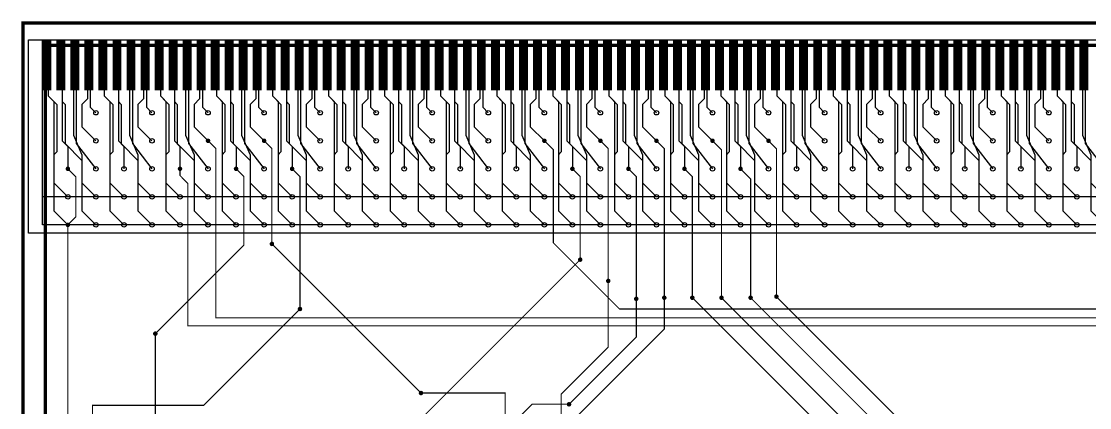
# Model space of a CAD drawing. Extents: x -2.4 to 12.1, y 2.4 to 12.5.
# Drawn here: x -2.38 to 7.15, y 9.01 to 12.46 of the extents above; entities that cross this region are included whole.
import ezdxf

# ---------------------------------------------------------------- set-up
doc = ezdxf.new("R2010")
doc.units = 0
for name, color, linetype in [('COMP', 1, 'CONTINUOUS'), ('DEVICE', 5, 'CONTINUOUS'), ('PIN', 4, 'CONTINUOUS'), ('SLKSCR', 6, 'CONTINUOUS'), ('SOLDER', 2, 'CONTINUOUS')]:
    doc.layers.add(name, color=color, linetype=linetype)

msp = doc.modelspace()

# ---------------------------------------------------------------- linework, layer by layer
at = {"layer": 'COMP'}
for points, const_width in [([(-2.147, 12.29), (-2.147, 11.84)], 0.08), ([(-2.022, 12.29), (-2.022, 11.84)], 0.08), ([(-1.897, 12.29), (-1.897, 11.84)], 0.08), ([(-1.772, 12.29), (-1.772, 11.84)], 0.08), ([(-1.647, 12.29), (-1.647, 11.84)], 0.08), ([(-1.522, 12.29), (-1.522, 11.84)], 0.08), ([(-1.397, 12.29), (-1.397, 11.84)], 0.08), ([(-1.272, 12.29), (-1.272, 11.84)], 0.08), ([(-1.147, 12.29), (-1.147, 11.84)], 0.08), ([(-1.022, 12.29), (-1.022, 11.84)], 0.08), ([(-0.897, 12.29), (-0.897, 11.84)], 0.08), ([(-0.772, 12.29), (-0.772, 11.84)], 0.08), ([(-0.647, 12.29), (-0.647, 11.84)], 0.08), ([(-0.522, 12.29), (-0.522, 11.84)], 0.08), ([(-0.397, 12.29), (-0.397, 11.84)], 0.08), ([(-0.272, 12.29), (-0.272, 11.84)], 0.08), ([(-0.147, 12.29), (-0.147, 11.84)], 0.08), ([(-0.022, 12.29), (-0.022, 11.84)], 0.08), ([(0.103, 12.29), (0.103, 11.84)], 0.08), ([(0.228, 12.29), (0.228, 11.84)], 0.08), ([(0.353, 12.29), (0.353, 11.84)], 0.08), ([(0.478, 12.29), (0.478, 11.84)], 0.08), ([(0.603, 12.29), (0.603, 11.84)], 0.08), ([(0.728, 12.29), (0.728, 11.84)], 0.08), ([(0.853, 12.29), (0.853, 11.84)], 0.08), ([(0.978, 12.29), (0.978, 11.84)], 0.08), ([(1.103, 12.29), (1.103, 11.84)], 0.08), ([(1.228, 12.29), (1.228, 11.84)], 0.08), ([(1.353, 12.29), (1.353, 11.84)], 0.08), ([(1.478, 12.29), (1.478, 11.84)], 0.08), ([(1.603, 12.29), (1.603, 11.84)], 0.08), ([(1.728, 12.29), (1.728, 11.84)], 0.08), ([(1.853, 12.29), (1.853, 11.84)], 0.08), ([(1.978, 12.29), (1.978, 11.84)], 0.08), ([(2.103, 12.29), (2.103, 11.84)], 0.08), ([(2.228, 12.29), (2.228, 11.84)], 0.08), ([(2.353, 12.29), (2.353, 11.84)], 0.08), ([(2.478, 12.29), (2.478, 11.84)], 0.08), ([(2.603, 12.29), (2.603, 11.84)], 0.08), ([(2.728, 12.29), (2.728, 11.84)], 0.08), ([(2.853, 12.29), (2.853, 11.84)], 0.08), ([(2.978, 12.29), (2.978, 11.84)], 0.08), ([(3.103, 12.29), (3.103, 11.84)], 0.08), ([(3.228, 12.29), (3.228, 11.84)], 0.08), ([(3.353, 12.29), (3.353, 11.84)], 0.08), ([(3.478, 12.29), (3.478, 11.84)], 0.08), ([(3.603, 12.29), (3.603, 11.84)], 0.08), ([(3.728, 12.29), (3.728, 11.84)], 0.08), ([(3.853, 12.29), (3.853, 11.84)], 0.08), ([(3.978, 12.29), (3.978, 11.84)], 0.08), ([(4.103, 12.29), (4.103, 11.84)], 0.08), ([(4.228, 12.29), (4.228, 11.84)], 0.08), ([(4.353, 12.29), (4.353, 11.84)], 0.08), ([(4.478, 12.29), (4.478, 11.84)], 0.08), ([(4.603, 12.29), (4.603, 11.84)], 0.08), ([(4.728, 12.29), (4.728, 11.84)], 0.08), ([(4.853, 12.29), (4.853, 11.84)], 0.08), ([(4.978, 12.29), (4.978, 11.84)], 0.08), ([(5.103, 12.29), (5.103, 11.84)], 0.08), ([(5.228, 12.29), (5.228, 11.84)], 0.08), ([(5.353, 12.29), (5.353, 11.84)], 0.08), ([(5.478, 12.29), (5.478, 11.84)], 0.08), ([(5.603, 12.29), (5.603, 11.84)], 0.08), ([(5.728, 12.29), (5.728, 11.84)], 0.08), ([(5.853, 12.29), (5.853, 11.84)], 0.08), ([(5.978, 12.29), (5.978, 11.84)], 0.08), ([(6.103, 12.29), (6.103, 11.84)], 0.08), ([(6.228, 12.29), (6.228, 11.84)], 0.08), ([(6.353, 12.29), (6.353, 11.84)], 0.08), ([(6.478, 12.29), (6.478, 11.84)], 0.08), ([(6.603, 12.29), (6.603, 11.84)], 0.08), ([(6.728, 12.29), (6.728, 11.84)], 0.08), ([(6.853, 12.29), (6.853, 11.84)], 0.08), ([(6.978, 12.29), (6.978, 11.84)], 0.08), ([(7.103, 12.29), (7.103, 11.84)], 0.08), ([(-0.46, 11.14), (-0.39, 11.07), (-0.39, 10.46), (-1.18, 9.67)], 0.01), ([(-0.14, 10.47), (1.19, 9.14)], 0.01), ([(2.61, 10.33), (0.98, 8.7), (0.98, 8.3)], 0.01), ([(2.86, 10.14), (2.86, 9.55), (2.44, 9.13), (2.44, 7.58)], 0.01), ([(3.11, 9.98), (3.11, 9.64), (2.51, 9.04)], 0.01), ([(3.36, 9.99), (3.36, 9.71), (2.59, 8.94), (2.586, 8.94), (2.58, 8.94)], 0.01), ([(3.61, 9.99), (5.94, 7.66)], 0.01), ([(3.87, 9.99), (6.19, 7.67), (6.43, 7.67)], 0.01), ([(4.13, 9.99), (6.33, 7.79), (6.67, 7.79)], 0.01), ([(4.36, 10), (6.43, 7.93), (6.78, 7.93), (6.95, 7.76)], 0.01), ([(0.11, 9.89), (-0.75, 9.03), (-1.74, 9.03), (-1.74, 8.23), (-1.7, 8.19)], 0.01)]:
    msp.add_lwpolyline(points, dxfattribs=dict(at, const_width=const_width))
msp.add_lwpolyline([(-2.185, 10.89), (-2.185, 12.29), (11.79, 12.29), (11.79, 10.89), (-2.185, 10.89)], close=True, dxfattribs=at)
for points in [[(-2.135, 11.84), (-2.135, 11.79), (-2.06, 11.715), (-2.06, 11.29), (-2.085, 11.265), (-2.085, 11.015), (-1.96, 10.89)], [(-2.01, 11.84), (-2.01, 11.74), (-1.985, 11.715), (-1.985, 11.365), (-1.835, 11.215), (-1.835, 11.015), (-1.71, 10.89)], [(-1.885, 11.84), (-1.885, 11.365), (-1.71, 11.14)], [(-1.76, 11.84), (-1.76, 11.69), (-1.71, 11.64)], [(-1.635, 11.84), (-1.635, 11.79), (-1.56, 11.715), (-1.56, 11.29), (-1.585, 11.265), (-1.585, 11.015), (-1.46, 10.89)], [(-1.51, 11.84), (-1.51, 11.74), (-1.485, 11.715), (-1.485, 11.365), (-1.335, 11.215), (-1.335, 11.015), (-1.21, 10.89)], [(-1.385, 11.84), (-1.385, 11.365), (-1.21, 11.14)], [(-1.26, 11.84), (-1.26, 11.69), (-1.21, 11.64)], [(-1.135, 11.84), (-1.135, 11.79), (-1.06, 11.715), (-1.06, 11.29), (-1.085, 11.265), (-1.085, 11.015), (-0.96, 10.89)], [(-1.01, 11.84), (-1.01, 11.74), (-0.985, 11.715), (-0.985, 11.365), (-0.835, 11.215), (-0.835, 11.015), (-0.71, 10.89)], [(-0.885, 11.84), (-0.885, 11.365), (-0.71, 11.14)], [(-0.76, 11.84), (-0.76, 11.69), (-0.71, 11.64)], [(-0.635, 11.84), (-0.635, 11.79), (-0.56, 11.715), (-0.56, 11.29), (-0.585, 11.265), (-0.585, 11.015), (-0.46, 10.89)], [(-0.51, 11.84), (-0.51, 11.74), (-0.485, 11.715), (-0.485, 11.365), (-0.335, 11.215), (-0.335, 11.015), (-0.21, 10.89)], [(-0.385, 11.84), (-0.385, 11.365), (-0.21, 11.14)], [(-0.26, 11.84), (-0.26, 11.69), (-0.21, 11.64)], [(-0.135, 11.84), (-0.135, 11.79), (-0.06, 11.715), (-0.06, 11.29), (-0.085, 11.265), (-0.085, 11.015), (0.04, 10.89)], [(-0.01, 11.84), (-0.01, 11.74), (0.015, 11.715), (0.015, 11.365), (0.165, 11.215), (0.165, 11.015), (0.29, 10.89)], [(0.115, 11.84), (0.115, 11.365), (0.29, 11.14)], [(0.24, 11.84), (0.24, 11.69), (0.29, 11.64)], [(0.365, 11.84), (0.365, 11.79), (0.44, 11.715), (0.44, 11.29), (0.415, 11.265), (0.415, 11.015), (0.54, 10.89)], [(0.49, 11.84), (0.49, 11.74), (0.515, 11.715), (0.515, 11.365), (0.665, 11.215), (0.665, 11.015), (0.79, 10.89)], [(0.615, 11.84), (0.615, 11.365), (0.79, 11.14)], [(0.74, 11.84), (0.74, 11.69), (0.79, 11.64)], [(0.865, 11.84), (0.865, 11.79), (0.94, 11.715), (0.94, 11.29), (0.915, 11.265), (0.915, 11.015), (1.04, 10.89)], [(0.99, 11.84), (0.99, 11.74), (1.015, 11.715), (1.015, 11.365), (1.165, 11.215), (1.165, 11.015), (1.29, 10.89)], [(1.115, 11.84), (1.115, 11.365), (1.29, 11.14)], [(1.24, 11.84), (1.24, 11.69), (1.29, 11.64)], [(1.365, 11.84), (1.365, 11.79), (1.44, 11.715), (1.44, 11.29), (1.415, 11.265), (1.415, 11.015), (1.54, 10.89)], [(1.49, 11.84), (1.49, 11.74), (1.515, 11.715), (1.515, 11.365), (1.665, 11.215), (1.665, 11.015), (1.79, 10.89)], [(1.615, 11.84), (1.615, 11.365), (1.79, 11.14)], [(1.74, 11.84), (1.74, 11.69), (1.79, 11.64)], [(1.865, 11.84), (1.865, 11.79), (1.94, 11.715), (1.94, 11.29), (1.915, 11.265), (1.915, 11.015), (2.04, 10.89)], [(1.99, 11.84), (1.99, 11.74), (2.015, 11.715), (2.015, 11.365), (2.165, 11.215), (2.165, 11.015), (2.29, 10.89)], [(2.115, 11.84), (2.115, 11.365), (2.29, 11.14)], [(2.24, 11.84), (2.24, 11.69), (2.29, 11.64)], [(2.365, 11.84), (2.365, 11.79), (2.44, 11.715), (2.44, 11.29), (2.415, 11.265), (2.415, 11.015), (2.54, 10.89)], [(2.49, 11.84), (2.49, 11.74), (2.515, 11.715), (2.515, 11.365), (2.665, 11.215), (2.665, 11.015), (2.79, 10.89)], [(2.615, 11.84), (2.615, 11.365), (2.79, 11.14)], [(2.74, 11.84), (2.74, 11.69), (2.79, 11.64)], [(2.865, 11.84), (2.865, 11.79), (2.94, 11.715), (2.94, 11.29), (2.915, 11.265), (2.915, 11.015), (3.04, 10.89)], [(2.99, 11.84), (2.99, 11.74), (3.015, 11.715), (3.015, 11.365), (3.165, 11.215), (3.165, 11.015), (3.29, 10.89)], [(3.115, 11.84), (3.115, 11.365), (3.29, 11.14)], [(3.24, 11.84), (3.24, 11.69), (3.29, 11.64)], [(3.365, 11.84), (3.365, 11.79), (3.44, 11.715), (3.44, 11.29), (3.415, 11.265), (3.415, 11.015), (3.54, 10.89)], [(3.49, 11.84), (3.49, 11.74), (3.515, 11.715), (3.515, 11.365), (3.665, 11.215), (3.665, 11.015), (3.79, 10.89)], [(3.615, 11.84), (3.615, 11.365), (3.79, 11.14)], [(3.74, 11.84), (3.74, 11.69), (3.79, 11.64)], [(3.865, 11.84), (3.865, 11.79), (3.94, 11.715), (3.94, 11.29), (3.915, 11.265), (3.915, 11.015), (4.04, 10.89)], [(3.99, 11.84), (3.99, 11.74), (4.015, 11.715), (4.015, 11.365), (4.165, 11.215), (4.165, 11.015), (4.29, 10.89)], [(4.115, 11.84), (4.115, 11.365), (4.29, 11.14)], [(4.24, 11.84), (4.24, 11.69), (4.29, 11.64)], [(4.365, 11.84), (4.365, 11.79), (4.44, 11.715), (4.44, 11.29), (4.415, 11.265), (4.415, 11.015), (4.54, 10.89)], [(4.49, 11.84), (4.49, 11.74), (4.515, 11.715), (4.515, 11.365), (4.665, 11.215), (4.665, 11.015), (4.79, 10.89)], [(4.615, 11.84), (4.615, 11.365), (4.79, 11.14)], [(4.74, 11.84), (4.74, 11.69), (4.79, 11.64)], [(4.865, 11.84), (4.865, 11.79), (4.94, 11.715), (4.94, 11.29), (4.915, 11.265), (4.915, 11.015), (5.04, 10.89)], [(4.99, 11.84), (4.99, 11.74), (5.015, 11.715), (5.015, 11.365), (5.165, 11.215), (5.165, 11.015), (5.29, 10.89)], [(5.115, 11.84), (5.115, 11.365), (5.29, 11.14)], [(5.24, 11.84), (5.24, 11.69), (5.29, 11.64)], [(5.365, 11.84), (5.365, 11.79), (5.44, 11.715), (5.44, 11.29), (5.415, 11.265), (5.415, 11.015), (5.54, 10.89)], [(5.49, 11.84), (5.49, 11.74), (5.515, 11.715), (5.515, 11.365), (5.665, 11.215), (5.665, 11.015), (5.79, 10.89)], [(5.615, 11.84), (5.615, 11.365), (5.79, 11.14)], [(5.74, 11.84), (5.74, 11.69), (5.79, 11.64)], [(5.865, 11.84), (5.865, 11.79), (5.94, 11.715), (5.94, 11.29), (5.915, 11.265), (5.915, 11.015), (6.04, 10.89)], [(5.99, 11.84), (5.99, 11.74), (6.015, 11.715), (6.015, 11.365), (6.165, 11.215), (6.165, 11.015), (6.29, 10.89)], [(6.115, 11.84), (6.115, 11.365), (6.29, 11.14)], [(6.24, 11.84), (6.24, 11.69), (6.29, 11.64)], [(6.365, 11.84), (6.365, 11.79), (6.44, 11.715), (6.44, 11.29), (6.415, 11.265), (6.415, 11.015), (6.54, 10.89)], [(6.49, 11.84), (6.49, 11.74), (6.515, 11.715), (6.515, 11.365), (6.665, 11.215), (6.665, 11.015), (6.79, 10.89)], [(6.615, 11.84), (6.615, 11.365), (6.79, 11.14)], [(6.74, 11.84), (6.74, 11.69), (6.79, 11.64)], [(6.865, 11.84), (6.865, 11.79), (6.94, 11.715), (6.94, 11.29), (6.915, 11.265), (6.915, 11.015), (7.04, 10.89)], [(6.99, 11.84), (6.99, 11.74), (7.015, 11.715), (7.015, 11.365), (7.165, 11.215), (7.165, 11.015), (7.29, 10.89)], [(7.115, 11.84), (7.115, 11.365), (7.29, 11.14)]]:
    msp.add_lwpolyline(points, dxfattribs=at)
at = {"layer": 'COMP', "const_width": 0.02}
for points in [[(-0.15, 10.47, 1), (-0.13, 10.47, 1)], [(2.6, 10.33, 1), (2.62, 10.33, 1)], [(2.85, 10.14, 1), (2.87, 10.14, 1)], [(3.35, 9.99, 1), (3.37, 9.99, 1)], [(3.6, 9.99, 1), (3.62, 9.99, 1)], [(3.86, 9.99, 1), (3.88, 9.99, 1)], [(4.12, 9.99, 1), (4.14, 9.99, 1)], [(4.35, 10, 1), (4.37, 10, 1)], [(3.1, 9.98, 1), (3.12, 9.98, 1)], [(0.1, 9.89, 1), (0.12, 9.89, 1)], [(-1.19, 9.67, 1), (-1.17, 9.67, 1)], [(1.18, 9.14, 1), (1.2, 9.14, 1)], [(2.5, 9.04, 1), (2.52, 9.04, 1)]]:
    msp.add_lwpolyline(points, format="xyb", close=True, dxfattribs=at)
at = {"layer": 'DEVICE'}
msp.add_lwpolyline([(-2.185, 10.64), (-2.185, 12.29), (11.79, 12.29), (11.79, 10.64), (-2.185, 10.64)], close=True, dxfattribs=at)
at = {"layer": 'PIN', "const_width": 0.03}
msp.add_lwpolyline([(-2.16, 2.64), (-2.16, 12.24), (11.89, 12.24), (11.89, 2.64), (-2.16, 2.64)], close=True, dxfattribs=at)
at = {"layer": 'PIN', "const_width": 0.02}
for points in [[(-0.72, 11.39, 1), (-0.7, 11.39, 1)], [(-0.22, 11.39, 1), (-0.2, 11.39, 1)], [(2.28, 11.39, 1), (2.3, 11.39, 1)], [(2.78, 11.39, 1), (2.8, 11.39, 1)], [(3.28, 11.39, 1), (3.3, 11.39, 1)], [(3.78, 11.39, 1), (3.8, 11.39, 1)], [(4.28, 11.39, 1), (4.3, 11.39, 1)], [(-1.97, 11.14, 1), (-1.95, 11.14, 1)], [(-0.97, 11.14, 1), (-0.95, 11.14, 1)], [(-0.47, 11.14, 1), (-0.45, 11.14, 1)], [(0.03, 11.14, 1), (0.05, 11.14, 1)], [(2.53, 11.14, 1), (2.55, 11.14, 1)], [(3.03, 11.14, 1), (3.05, 11.14, 1)], [(3.53, 11.14, 1), (3.55, 11.14, 1)], [(4.03, 11.14, 1), (4.05, 11.14, 1)], [(-1.97, 10.64, 1), (-1.95, 10.64, 1)]]:
    msp.add_lwpolyline(points, format="xyb", close=True, dxfattribs=at)
at = {"layer": 'PIN'}
for centre in [(-1.71, 11.64), (-1.21, 11.64), (-0.71, 11.64), (-0.21, 11.64), (0.29, 11.64), (0.79, 11.64), (1.29, 11.64), (1.79, 11.64), (2.29, 11.64), (2.79, 11.64), (3.29, 11.64), (3.79, 11.64), (4.29, 11.64), (4.79, 11.64), (5.29, 11.64), (5.79, 11.64), (6.29, 11.64), (6.79, 11.64), (-1.71, 11.39), (-1.21, 11.39), (0.29, 11.39), (0.79, 11.39), (1.29, 11.39), (1.79, 11.39), (4.79, 11.39), (5.29, 11.39), (5.79, 11.39), (6.29, 11.39), (6.79, 11.39), (-1.71, 11.14), (-1.46, 11.14), (-1.21, 11.14), (-0.71, 11.14), (-0.21, 11.14), (0.29, 11.14), (0.54, 11.14), (0.79, 11.14), (1.04, 11.14), (1.29, 11.14), (1.54, 11.14), (1.79, 11.14), (2.04, 11.14), (2.29, 11.14), (2.79, 11.14), (3.29, 11.14), (3.79, 11.14), (4.29, 11.14), (4.54, 11.14), (4.79, 11.14), (5.04, 11.14), (5.29, 11.14), (5.54, 11.14), (5.79, 11.14), (6.04, 11.14), (6.29, 11.14), (6.54, 11.14), (6.79, 11.14), (7.04, 11.14), (-1.96, 10.89), (-1.71, 10.89), (-1.46, 10.89), (-1.21, 10.89), (-0.96, 10.89), (-0.71, 10.89), (-0.46, 10.89), (-0.21, 10.89), (0.04, 10.89), (0.29, 10.89), (0.54, 10.89), (0.79, 10.89), (1.04, 10.89), (1.29, 10.89), (1.54, 10.89), (1.79, 10.89), (2.04, 10.89), (2.29, 10.89), (2.54, 10.89), (2.79, 10.89), (3.04, 10.89), (3.29, 10.89), (3.54, 10.89), (3.79, 10.89), (4.04, 10.89), (4.29, 10.89), (4.54, 10.89), (4.79, 10.89), (5.04, 10.89), (5.29, 10.89), (5.54, 10.89), (5.79, 10.89), (6.04, 10.89), (6.29, 10.89), (6.54, 10.89), (6.79, 10.89), (7.04, 10.89), (-1.71, 10.64), (-1.46, 10.64), (-1.21, 10.64), (-0.96, 10.64), (-0.71, 10.64), (-0.46, 10.64), (-0.21, 10.64), (0.04, 10.64), (0.29, 10.64), (0.54, 10.64), (0.79, 10.64), (1.04, 10.64), (1.29, 10.64), (1.54, 10.64), (1.79, 10.64), (2.04, 10.64), (2.29, 10.64), (2.54, 10.64), (2.79, 10.64), (3.04, 10.64), (3.29, 10.64), (3.54, 10.64), (3.79, 10.64), (4.04, 10.64), (4.29, 10.64), (4.54, 10.64), (4.79, 10.64), (5.04, 10.64), (5.29, 10.64), (5.54, 10.64), (5.79, 10.64), (6.04, 10.64), (6.29, 10.64), (6.54, 10.64), (6.79, 10.64), (7.04, 10.64)]:
    msp.add_circle(centre, 0.02, dxfattribs=at)
at = {"layer": 'SLKSCR', "const_width": 0.03}
msp.add_lwpolyline([(-2.36, 2.44), (-2.36, 12.44), (12.09, 12.44), (12.09, 2.44), (-2.36, 2.44)], close=True, dxfattribs=at)
at = {"layer": 'SLKSCR'}
msp.add_lwpolyline([(-2.31, 10.565), (-2.31, 12.29), (11.84, 12.29), (11.84, 10.565), (-2.31, 10.565)], close=True, dxfattribs=at)
at = {"layer": 'SOLDER'}
for points, const_width in [([(-2.147, 12.29), (-2.147, 11.84)], 0.08), ([(-2.022, 12.29), (-2.022, 11.84)], 0.08), ([(-1.897, 12.29), (-1.897, 11.84)], 0.08), ([(-1.772, 12.29), (-1.772, 11.84)], 0.08), ([(-1.647, 12.29), (-1.647, 11.84)], 0.08), ([(-1.522, 12.29), (-1.522, 11.84)], 0.08), ([(-1.397, 12.29), (-1.397, 11.84)], 0.08), ([(-1.272, 12.29), (-1.272, 11.84)], 0.08), ([(-1.147, 12.29), (-1.147, 11.84)], 0.08), ([(-1.022, 12.29), (-1.022, 11.84)], 0.08), ([(-0.897, 12.29), (-0.897, 11.84)], 0.08), ([(-0.772, 12.29), (-0.772, 11.84)], 0.08), ([(-0.647, 12.29), (-0.647, 11.84)], 0.08), ([(-0.522, 12.29), (-0.522, 11.84)], 0.08), ([(-0.397, 12.29), (-0.397, 11.84)], 0.08), ([(-0.272, 12.29), (-0.272, 11.84)], 0.08), ([(-0.147, 12.29), (-0.147, 11.84)], 0.08), ([(-0.022, 12.29), (-0.022, 11.84)], 0.08), ([(0.103, 12.29), (0.103, 11.84)], 0.08), ([(0.228, 12.29), (0.228, 11.84)], 0.08), ([(0.353, 12.29), (0.353, 11.84)], 0.08), ([(0.478, 12.29), (0.478, 11.84)], 0.08), ([(0.603, 12.29), (0.603, 11.84)], 0.08), ([(0.728, 12.29), (0.728, 11.84)], 0.08), ([(0.853, 12.29), (0.853, 11.84)], 0.08), ([(0.978, 12.29), (0.978, 11.84)], 0.08), ([(1.103, 12.29), (1.103, 11.84)], 0.08), ([(1.228, 12.29), (1.228, 11.84)], 0.08), ([(1.353, 12.29), (1.353, 11.84)], 0.08), ([(1.478, 12.29), (1.478, 11.84)], 0.08), ([(1.603, 12.29), (1.603, 11.84)], 0.08), ([(1.728, 12.29), (1.728, 11.84)], 0.08), ([(1.853, 12.29), (1.853, 11.84)], 0.08), ([(1.978, 12.29), (1.978, 11.84)], 0.08), ([(2.103, 12.29), (2.103, 11.84)], 0.08), ([(2.228, 12.29), (2.228, 11.84)], 0.08), ([(2.353, 12.29), (2.353, 11.84)], 0.08), ([(2.478, 12.29), (2.478, 11.84)], 0.08), ([(2.603, 12.29), (2.603, 11.84)], 0.08), ([(2.728, 12.29), (2.728, 11.84)], 0.08), ([(2.853, 12.29), (2.853, 11.84)], 0.08), ([(2.978, 12.29), (2.978, 11.84)], 0.08), ([(3.103, 12.29), (3.103, 11.84)], 0.08), ([(3.228, 12.29), (3.228, 11.84)], 0.08), ([(3.353, 12.29), (3.353, 11.84)], 0.08), ([(3.478, 12.29), (3.478, 11.84)], 0.08), ([(3.603, 12.29), (3.603, 11.84)], 0.08), ([(3.728, 12.29), (3.728, 11.84)], 0.08), ([(3.853, 12.29), (3.853, 11.84)], 0.08), ([(3.978, 12.29), (3.978, 11.84)], 0.08), ([(4.103, 12.29), (4.103, 11.84)], 0.08), ([(4.228, 12.29), (4.228, 11.84)], 0.08), ([(4.353, 12.29), (4.353, 11.84)], 0.08), ([(4.478, 12.29), (4.478, 11.84)], 0.08), ([(4.603, 12.29), (4.603, 11.84)], 0.08), ([(4.728, 12.29), (4.728, 11.84)], 0.08), ([(4.853, 12.29), (4.853, 11.84)], 0.08), ([(4.978, 12.29), (4.978, 11.84)], 0.08), ([(5.103, 12.29), (5.103, 11.84)], 0.08), ([(5.228, 12.29), (5.228, 11.84)], 0.08), ([(5.353, 12.29), (5.353, 11.84)], 0.08), ([(5.478, 12.29), (5.478, 11.84)], 0.08), ([(5.603, 12.29), (5.603, 11.84)], 0.08), ([(5.728, 12.29), (5.728, 11.84)], 0.08), ([(5.853, 12.29), (5.853, 11.84)], 0.08), ([(5.978, 12.29), (5.978, 11.84)], 0.08), ([(6.103, 12.29), (6.103, 11.84)], 0.08), ([(6.228, 12.29), (6.228, 11.84)], 0.08), ([(6.353, 12.29), (6.353, 11.84)], 0.08), ([(6.478, 12.29), (6.478, 11.84)], 0.08), ([(6.603, 12.29), (6.603, 11.84)], 0.08), ([(6.728, 12.29), (6.728, 11.84)], 0.08), ([(6.853, 12.29), (6.853, 11.84)], 0.08), ([(6.978, 12.29), (6.978, 11.84)], 0.08), ([(7.103, 12.29), (7.103, 11.84)], 0.08), ([(8.332, 3.678), (8.45, 3.796), (8.45, 8.96), (7.6, 9.81), (-0.64, 9.81), (-0.64, 11.32), (-0.71, 11.39)], 0.01), ([(-0.21, 11.39), (-0.15, 11.33), (-0.144, 11.324)], 0.01), ([(8.585, 8.94), (8.586, 8.94), (8.587, 8.941), (8.587, 8.993), (7.69, 9.89), (2.96, 9.89), (2.37, 10.48), (2.37, 11.31), (2.29, 11.39)], 0.01), ([(2.79, 11.39), (2.86, 11.32), (2.86, 10.14)], 0.01), ([(3.29, 11.39), (3.36, 11.32), (3.36, 9.99)], 0.01), ([(3.79, 11.39), (3.87, 11.31), (3.87, 9.99)], 0.01), ([(4.29, 11.39), (4.36, 11.32), (4.36, 10)], 0.01), ([(-0.15, 11.33), (-0.14, 11.32), (-0.14, 10.47)], 0.01), ([(-1.69, 8.93), (-1.96, 8.93), (-1.96, 10.64), (-1.89, 10.71), (-1.89, 11.07), (-1.96, 11.14)], 0.01), ([(-0.96, 11.14), (-0.96, 11.08), (-0.89, 11.01), (-0.89, 9.74), (7.53, 9.74), (8.33, 8.94), (8.332, 8.94), (8.34, 8.94)], 0.01), ([(0.04, 11.14), (0.11, 11.07), (0.11, 9.89)], 0.01), ([(2.54, 11.14), (2.61, 11.07), (2.61, 10.33)], 0.01), ([(3.04, 11.14), (3.11, 11.07), (3.11, 9.98)], 0.01), ([(3.54, 11.14), (3.6, 11.08), (3.61, 11.07)], 0.01), ([(3.6, 11.08), (3.61, 11.07), (3.61, 9.99)], 0.01), ([(4.04, 11.14), (4.13, 11.05), (4.13, 9.99)], 0.01), ([(-1.18, 9.67), (-1.18, 8.94)], 0.01), ([(1.19, 9.14), (1.94, 9.14), (1.94, 7.57), (1.82, 7.45), (1.82, 7.44)], 0.01), ([(2.51, 9.04), (2.18, 9.04), (2.08, 8.94), (2.078, 8.94), (2.07, 8.94)], 0.01)]:
    msp.add_lwpolyline(points, dxfattribs=dict(at, const_width=const_width))
for points in [[(-2.135, 11.84), (-2.135, 11.79), (-2.085, 11.74), (-2.085, 10.765), (-1.96, 10.64)], [(-2.01, 11.84), (-2.01, 11.39), (-1.96, 11.34), (-1.96, 11.14)], [(-1.91, 11.84), (-1.91, 11.44), (-1.835, 11.265), (-1.835, 10.765), (-1.71, 10.64)], [(-1.785, 11.84), (-1.785, 11.765), (-1.835, 11.715), (-1.835, 11.515), (-1.71, 11.39)], [(-1.635, 11.84), (-1.635, 11.79), (-1.585, 11.74), (-1.585, 10.765), (-1.46, 10.64)], [(-1.51, 11.84), (-1.51, 11.39), (-1.46, 11.34), (-1.46, 11.14)], [(-1.41, 11.84), (-1.41, 11.44), (-1.335, 11.265), (-1.335, 10.765), (-1.21, 10.64)], [(-1.285, 11.84), (-1.285, 11.765), (-1.335, 11.715), (-1.335, 11.515), (-1.21, 11.39)], [(-1.135, 11.84), (-1.135, 11.79), (-1.085, 11.74), (-1.085, 10.765), (-0.96, 10.64)], [(-1.01, 11.84), (-1.01, 11.39), (-0.96, 11.34), (-0.96, 11.14)], [(-0.91, 11.84), (-0.91, 11.44), (-0.835, 11.265), (-0.835, 10.765), (-0.71, 10.64)], [(-0.785, 11.84), (-0.785, 11.765), (-0.835, 11.715), (-0.835, 11.515), (-0.71, 11.39)], [(-0.635, 11.84), (-0.635, 11.79), (-0.585, 11.74), (-0.585, 10.765), (-0.46, 10.64)], [(-0.51, 11.84), (-0.51, 11.39), (-0.46, 11.34), (-0.46, 11.14)], [(-0.41, 11.84), (-0.41, 11.44), (-0.335, 11.265), (-0.335, 10.765), (-0.21, 10.64)], [(-0.285, 11.84), (-0.285, 11.765), (-0.335, 11.715), (-0.335, 11.515), (-0.21, 11.39)], [(-0.135, 11.84), (-0.135, 11.79), (-0.085, 11.74), (-0.085, 10.765), (0.04, 10.64)], [(-0.01, 11.84), (-0.01, 11.39), (0.04, 11.34), (0.04, 11.14)], [(0.09, 11.84), (0.09, 11.44), (0.165, 11.265), (0.165, 10.765), (0.29, 10.64)], [(0.215, 11.84), (0.215, 11.765), (0.165, 11.715), (0.165, 11.515), (0.29, 11.39)], [(0.365, 11.84), (0.365, 11.79), (0.415, 11.74), (0.415, 10.765), (0.54, 10.64)], [(0.49, 11.84), (0.49, 11.39), (0.54, 11.34), (0.54, 11.14)], [(0.59, 11.84), (0.59, 11.44), (0.665, 11.265), (0.665, 10.765), (0.79, 10.64)], [(0.715, 11.84), (0.715, 11.765), (0.665, 11.715), (0.665, 11.515), (0.79, 11.39)], [(0.865, 11.84), (0.865, 11.79), (0.915, 11.74), (0.915, 10.765), (1.04, 10.64)], [(0.99, 11.84), (0.99, 11.39), (1.04, 11.34), (1.04, 11.14)], [(1.09, 11.84), (1.09, 11.44), (1.165, 11.265), (1.165, 10.765), (1.29, 10.64)], [(1.215, 11.84), (1.215, 11.765), (1.165, 11.715), (1.165, 11.515), (1.29, 11.39)], [(1.365, 11.84), (1.365, 11.79), (1.415, 11.74), (1.415, 10.765), (1.54, 10.64)], [(1.49, 11.84), (1.49, 11.39), (1.54, 11.34), (1.54, 11.14)], [(1.59, 11.84), (1.59, 11.44), (1.665, 11.265), (1.665, 10.765), (1.79, 10.64)], [(1.715, 11.84), (1.715, 11.765), (1.665, 11.715), (1.665, 11.515), (1.79, 11.39)], [(1.865, 11.84), (1.865, 11.79), (1.915, 11.74), (1.915, 10.765), (2.04, 10.64)], [(1.99, 11.84), (1.99, 11.39), (2.04, 11.34), (2.04, 11.14)], [(2.09, 11.84), (2.09, 11.44), (2.165, 11.265), (2.165, 10.765), (2.29, 10.64)], [(2.215, 11.84), (2.215, 11.765), (2.165, 11.715), (2.165, 11.515), (2.29, 11.39)], [(2.365, 11.84), (2.365, 11.79), (2.415, 11.74), (2.415, 10.765), (2.54, 10.64)], [(2.49, 11.84), (2.49, 11.39), (2.54, 11.34), (2.54, 11.14)], [(2.59, 11.84), (2.59, 11.44), (2.665, 11.265), (2.665, 10.765), (2.79, 10.64)], [(2.715, 11.84), (2.715, 11.765), (2.665, 11.715), (2.665, 11.515), (2.79, 11.39)], [(2.865, 11.84), (2.865, 11.79), (2.915, 11.74), (2.915, 10.765), (3.04, 10.64)], [(2.99, 11.84), (2.99, 11.39), (3.04, 11.34), (3.04, 11.14)], [(3.09, 11.84), (3.09, 11.44), (3.165, 11.265), (3.165, 10.765), (3.29, 10.64)], [(3.215, 11.84), (3.215, 11.765), (3.165, 11.715), (3.165, 11.515), (3.29, 11.39)], [(3.365, 11.84), (3.365, 11.79), (3.415, 11.74), (3.415, 10.765), (3.54, 10.64)], [(3.49, 11.84), (3.49, 11.39), (3.54, 11.34), (3.54, 11.14)], [(3.59, 11.84), (3.59, 11.44), (3.665, 11.265), (3.665, 10.765), (3.79, 10.64)], [(3.715, 11.84), (3.715, 11.765), (3.665, 11.715), (3.665, 11.515), (3.79, 11.39)], [(3.865, 11.84), (3.865, 11.79), (3.915, 11.74), (3.915, 10.765), (4.04, 10.64)], [(3.99, 11.84), (3.99, 11.39), (4.04, 11.34), (4.04, 11.14)], [(4.09, 11.84), (4.09, 11.44), (4.165, 11.265), (4.165, 10.765), (4.29, 10.64)], [(4.215, 11.84), (4.215, 11.765), (4.165, 11.715), (4.165, 11.515), (4.29, 11.39)], [(4.365, 11.84), (4.365, 11.79), (4.415, 11.74), (4.415, 10.765), (4.54, 10.64)], [(4.49, 11.84), (4.49, 11.39), (4.54, 11.34), (4.54, 11.14)], [(4.59, 11.84), (4.59, 11.44), (4.665, 11.265), (4.665, 10.765), (4.79, 10.64)], [(4.715, 11.84), (4.715, 11.765), (4.665, 11.715), (4.665, 11.515), (4.79, 11.39)], [(4.865, 11.84), (4.865, 11.79), (4.915, 11.74), (4.915, 10.765), (5.04, 10.64)], [(4.99, 11.84), (4.99, 11.39), (5.04, 11.34), (5.04, 11.14)], [(5.09, 11.84), (5.09, 11.44), (5.165, 11.265), (5.165, 10.765), (5.29, 10.64)], [(5.215, 11.84), (5.215, 11.765), (5.165, 11.715), (5.165, 11.515), (5.29, 11.39)], [(5.365, 11.84), (5.365, 11.79), (5.415, 11.74), (5.415, 10.765), (5.54, 10.64)], [(5.49, 11.84), (5.49, 11.39), (5.54, 11.34), (5.54, 11.14)], [(5.59, 11.84), (5.59, 11.44), (5.665, 11.265), (5.665, 10.765), (5.79, 10.64)], [(5.715, 11.84), (5.715, 11.765), (5.665, 11.715), (5.665, 11.515), (5.79, 11.39)], [(5.865, 11.84), (5.865, 11.79), (5.915, 11.74), (5.915, 10.765), (6.04, 10.64)], [(5.99, 11.84), (5.99, 11.39), (6.04, 11.34), (6.04, 11.14)], [(6.09, 11.84), (6.09, 11.44), (6.165, 11.265), (6.165, 10.765), (6.29, 10.64)], [(6.215, 11.84), (6.215, 11.765), (6.165, 11.715), (6.165, 11.515), (6.29, 11.39)], [(6.365, 11.84), (6.365, 11.79), (6.415, 11.74), (6.415, 10.765), (6.54, 10.64)], [(6.49, 11.84), (6.49, 11.39), (6.54, 11.34), (6.54, 11.14)], [(6.59, 11.84), (6.59, 11.44), (6.665, 11.265), (6.665, 10.765), (6.79, 10.64)], [(6.715, 11.84), (6.715, 11.765), (6.665, 11.715), (6.665, 11.515), (6.79, 11.39)], [(6.865, 11.84), (6.865, 11.79), (6.915, 11.74), (6.915, 10.765), (7.04, 10.64)], [(6.99, 11.84), (6.99, 11.39), (7.04, 11.34), (7.04, 11.14)], [(7.09, 11.84), (7.09, 11.44), (7.165, 11.265), (7.165, 10.765), (7.29, 10.64)]]:
    msp.add_lwpolyline(points, dxfattribs=at)

doc.saveas('drawing.dxf')
